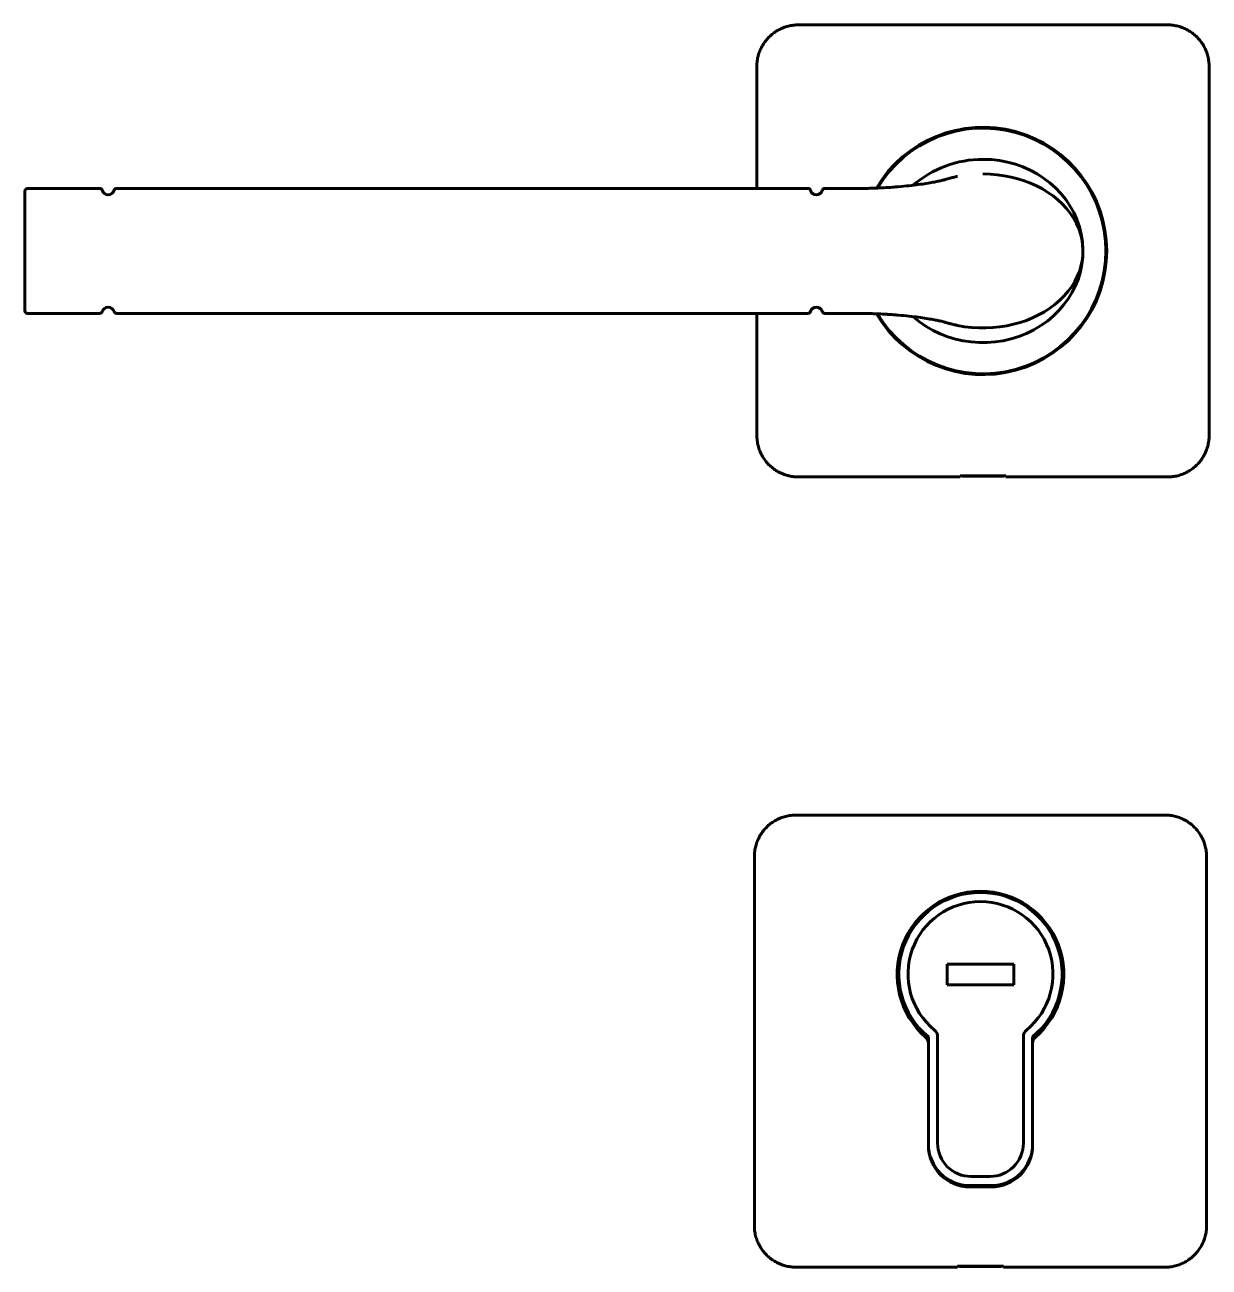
# Model space of a CAD drawing. Header units: millimetres. Extents: x -114 to 28, y -122 to 27.
import ezdxf

# ---------------------------------------------------------------- set-up
doc = ezdxf.new("R2010")
doc.units = ezdxf.units.MM
doc.linetypes.add('K5LT_BASIC', pattern=[0])
doc.layers.add('Системный слой', color=7, linetype='Continuous')

# ---------------------------------------------------------------- blocks, each defined once
blk = doc.blocks.new('U5')
at = {"layer": 'Системный слой', "color": 150, "linetype": 'K5LT_BASIC', "lineweight": 60, "true_color": 0x0080ff}
for p, q in [((1436.434, -688.828), (1427.577, -688.828)), ((1426.577, -689.828), (1426.577, -698.685)), ((1437.434, -692.757), (1437.434, -689.828)), ((1435.006, -692.757), (1435.005, -692.757)), ((1435.006, -692.757), (1435.804, -692.757)), ((1436.207, -692.757), (1452.804, -692.757)), ((1453.207, -692.757), (1454.946, -692.757)), ((1455.006, -692.817), (1455.006, -695.697)), ((1435.006, -695.757), (1435.804, -695.757)), ((1436.207, -695.757), (1452.804, -695.757)), ((1437.434, -698.685), (1437.434, -695.757)), ((1453.207, -695.757), (1454.946, -695.757)), ((1427.577, -699.685), (1431.456, -699.685)), ((1431.456, -699.66), (1431.456, -699.685)), ((1431.456, -699.66), (1432.556, -699.66)), ((1431.456, -699.685), (1431.456, -699.685)), ((1431.506, -699.667), (1431.506, -699.66)), ((1432.506, -699.667), (1431.506, -699.667)), ((1432.506, -699.667), (1432.506, -699.66)), ((1432.556, -699.685), (1432.556, -699.66)), ((1432.556, -699.685), (1436.434, -699.685)), ((1432.556, -699.685), (1432.556, -699.685))]:
    blk.add_line(p, q, dxfattribs=at)
for centre, radius, start, end in [((1432.006, -694.257), 2.97, 30.5345, 329.4655), ((1432.006, -694.257), 2.95, 30.7858, 329.2142), ((1435.804, -692.817), 0.06, 16.6015, 90), ((1436.006, -692.757), 0.15, 196.6015, 343.3985), ((1436.207, -692.817), 0.06, 90, 163.3985), ((1452.804, -692.817), 0.06, 16.6015, 90), ((1453.006, -692.757), 0.15, 196.6015, 343.3985), ((1453.207, -692.817), 0.06, 90, 163.3985), ((1454.946, -692.817), 0.06, 0, 90), ((1436.006, -695.757), 0.15, 16.6015, 163.3985), ((1453.006, -695.757), 0.15, 16.6015, 163.3985), ((1435.804, -695.697), 0.06, 270, 343.3984), ((1436.207, -695.697), 0.06, 196.6016, 270), ((1452.804, -695.697), 0.06, 270, 343.3984), ((1453.207, -695.697), 0.06, 196.6016, 270), ((1454.946, -695.697), 0.06, 270, 0)]:
    blk.add_arc(centre, radius, start, end, dxfattribs=at)
for ratio, start_param, end_param in [(0.916667, 4.712389, 8.624715), (0.916667, 3.941656, 4.712389), (0.770833, 4.712389, 8.110711), (0.770833, 4.712389, 8.110711)]:
    blk.add_ellipse((1432.006, -694.257), major_axis=(-2.4, 0), ratio=ratio, start_param=start_param, end_param=end_param, dxfattribs=at)
for points, knots in [([(1426.577, -689.828), (1426.577, -689.787), (1426.58, -689.745), (1426.59, -689.662), (1426.598, -689.621), (1426.619, -689.54), (1426.631, -689.5), (1426.662, -689.423), (1426.68, -689.385), (1426.719, -689.313), (1426.741, -689.277), (1426.79, -689.21), (1426.817, -689.177), (1426.873, -689.116), (1426.904, -689.088), (1426.968, -689.034), (1427.001, -689.009), (1427.071, -688.964), (1427.108, -688.944), (1427.183, -688.908), (1427.221, -688.892), (1427.3, -688.866), (1427.34, -688.856), (1427.422, -688.839), (1427.463, -688.834), (1427.529, -688.829), (1427.553, -688.828), (1427.577, -688.828)], [0, 0, 0, 0, 5.792638, 5.792638, 11.619184, 11.619184, 17.446547, 17.446547, 23.222375, 23.222375, 29.003924, 29.003924, 34.833107, 34.833107, 40.631634, 40.631634, 46.436736, 46.436736, 52.265293, 52.265293, 58.041451, 58.041451, 63.812714, 63.812714, 69.643921, 69.643921, 73, 73, 73, 73]), ([(1436.434, -688.828), (1436.476, -688.828), (1436.517, -688.831), (1436.6, -688.841), (1436.641, -688.849), (1436.722, -688.869), (1436.762, -688.882), (1436.839, -688.913), (1436.877, -688.93), (1436.95, -688.97), (1436.985, -688.992), (1437.052, -689.041), (1437.085, -689.068), (1437.146, -689.124), (1437.175, -689.155), (1437.228, -689.218), (1437.253, -689.252), (1437.298, -689.322), (1437.318, -689.359), (1437.354, -689.434), (1437.37, -689.472), (1437.396, -689.551), (1437.407, -689.591), (1437.423, -689.673), (1437.428, -689.714), (1437.433, -689.78), (1437.434, -689.804), (1437.434, -689.828)], [0, 0, 0, 0, 5.792638, 5.792638, 11.619184, 11.619184, 17.446547, 17.446547, 23.222375, 23.222375, 29.003924, 29.003924, 34.833107, 34.833107, 40.631634, 40.631634, 46.436736, 46.436736, 52.265293, 52.265293, 58.041451, 58.041451, 63.812714, 63.812714, 69.643921, 69.643921, 73, 73, 73, 73]), ([(1435.005, -692.757), (1435.005, -692.757), (1435.005, -692.757), (1435.004, -692.757), (1435.004, -692.757), (1435.003, -692.757), (1435.003, -692.757), (1435.001, -692.757), (1435, -692.757), (1434.996, -692.757), (1434.994, -692.757), (1434.987, -692.757), (1434.982, -692.757), (1434.967, -692.756), (1434.958, -692.756), (1434.928, -692.756), (1434.909, -692.756), (1434.849, -692.755), (1434.809, -692.755), (1434.71, -692.753), (1434.651, -692.751), (1434.584, -692.748), (1434.574, -692.748), (1434.556, -692.747), (1434.548, -692.747), (1434.488, -692.744), (1434.435, -692.742), (1434.312, -692.735), (1434.241, -692.731), (1434.127, -692.722), (1434.082, -692.719), (1433.949, -692.707), (1433.864, -692.699), (1433.704, -692.682), (1433.629, -692.673), (1433.49, -692.654), (1433.426, -692.645), (1433.308, -692.626), (1433.254, -692.617), (1433.161, -692.6), (1433.122, -692.592), (1433.055, -692.578), (1433.028, -692.572), (1432.984, -692.562), (1432.968, -692.558), (1432.942, -692.551), (1432.934, -692.549), (1432.919, -692.544), (1432.918, -692.544), (1432.904, -692.54), (1432.904, -692.54), (1432.897, -692.538), (1432.898, -692.538), (1432.891, -692.536), (1432.891, -692.536), (1432.883, -692.534), (1432.881, -692.533), (1432.872, -692.531), (1432.868, -692.529), (1432.857, -692.526), (1432.85, -692.524), (1432.839, -692.521), (1432.827, -692.518), (1432.816, -692.515), (1432.802, -692.511), (1432.784, -692.506), (1432.759, -692.5), (1432.731, -692.493), (1432.71, -692.488), (1432.677, -692.48), (1432.661, -692.477), (1432.627, -692.469), (1432.631, -692.47), (1432.615, -692.467)], [0, 0, 0, 0, 0.00149, 0.00149, 0.00447, 0.00447, 0.010435, 0.010435, 0.022377, 0.022377, 0.046319, 0.046319, 0.094425, 0.094425, 0.191506, 0.191506, 0.388877, 0.388877, 0.79414, 0.79414, 1.390867, 1.390867, 1.493737, 1.493737, 1.576249, 1.576249, 2.126237, 2.126237, 2.894719, 2.894719, 3.414314, 3.414314, 4.465033, 4.465033, 5.515752, 5.515752, 6.566471, 6.566471, 7.644887, 7.644887, 8.677531, 8.677531, 9.672024, 9.672024, 10.584574, 10.584574, 11.415412, 11.415412, 12.24625, 12.24625, 12.420183, 12.420183, 12.54602, 12.54602, 12.671858, 12.671858, 12.797695, 12.797695, 12.923532, 12.923532, 13.04937, 13.04937, 13.175207, 13.175207, 13.301045, 13.301045, 13.53574, 13.53574, 13.770435, 13.770435, 14.00513, 14.00513, 14.193868, 14.193868, 14.193868, 14.193868]), ([(1435.006, -695.757), (1435.005, -695.757), (1435.005, -695.757), (1435.004, -695.757), (1435.004, -695.757), (1435.002, -695.757), (1435.001, -695.757), (1434.999, -695.757), (1434.997, -695.757), (1434.992, -695.757), (1434.989, -695.757), (1434.979, -695.757), (1434.972, -695.757), (1434.952, -695.757), (1434.939, -695.757), (1434.899, -695.757), (1434.873, -695.757), (1434.795, -695.758), (1434.745, -695.76), (1434.651, -695.762), (1434.607, -695.764), (1434.556, -695.766), (1434.548, -695.766), (1434.534, -695.767), (1434.527, -695.767), (1434.448, -695.77), (1434.375, -695.774), (1434.295, -695.779), (1434.285, -695.78), (1434.262, -695.781), (1434.248, -695.782), (1434.206, -695.785), (1434.179, -695.787), (1434.113, -695.792), (1434.075, -695.795), (1433.949, -695.806), (1433.864, -695.814), (1433.704, -695.831), (1433.629, -695.84), (1433.49, -695.859), (1433.426, -695.868), (1433.308, -695.887), (1433.254, -695.896), (1433.161, -695.913), (1433.122, -695.921), (1433.055, -695.935), (1433.028, -695.941), (1432.984, -695.951), (1432.968, -695.955), (1432.942, -695.962), (1432.934, -695.964), (1432.919, -695.969), (1432.918, -695.969), (1432.904, -695.973), (1432.904, -695.973), (1432.897, -695.975), (1432.898, -695.975), (1432.891, -695.977), (1432.891, -695.977), (1432.883, -695.979), (1432.881, -695.98), (1432.872, -695.982), (1432.868, -695.984), (1432.857, -695.987), (1432.85, -695.989), (1432.839, -695.992), (1432.827, -695.995), (1432.816, -695.998), (1432.802, -696.002), (1432.784, -696.007), (1432.759, -696.013), (1432.731, -696.02), (1432.71, -696.025), (1432.677, -696.033), (1432.661, -696.036), (1432.627, -696.044), (1432.631, -696.043), (1432.615, -696.046)], [0, 0, 0, 0, 0.004175, 0.004175, 0.00835, 0.00835, 0.0167, 0.0167, 0.0334, 0.0334, 0.0668, 0.0668, 0.133601, 0.133601, 0.267201, 0.267201, 0.534403, 0.534403, 1.045911, 1.045911, 1.494946, 1.494946, 1.577459, 1.577459, 1.642638, 1.642638, 2.41112, 2.41112, 2.516394, 2.516394, 2.670003, 2.670003, 2.977221, 2.977221, 3.415523, 3.415523, 4.466242, 4.466242, 5.516961, 5.516961, 6.56768, 6.56768, 7.646097, 7.646097, 8.678741, 8.678741, 9.673234, 9.673234, 10.585783, 10.585783, 11.416621, 11.416621, 12.247459, 12.247459, 12.421392, 12.421392, 12.547229, 12.547229, 12.673067, 12.673067, 12.798904, 12.798904, 12.924742, 12.924742, 13.050579, 13.050579, 13.176417, 13.176417, 13.302254, 13.302254, 13.536949, 13.536949, 13.771644, 13.771644, 14.00634, 14.00634, 14.195077, 14.195077, 14.195077, 14.195077]), ([(1427.577, -699.685), (1427.577, -699.685), (1427.577, -699.685), (1427.536, -699.682), (1427.494, -699.682), (1427.411, -699.672), (1427.37, -699.664), (1427.289, -699.644), (1427.249, -699.631), (1427.172, -699.6), (1427.134, -699.583), (1427.062, -699.543), (1427.026, -699.521), (1426.959, -699.472), (1426.926, -699.446), (1426.865, -699.389), (1426.837, -699.358), (1426.783, -699.295), (1426.759, -699.261), (1426.713, -699.191), (1426.693, -699.154), (1426.657, -699.079), (1426.642, -699.041), (1426.615, -698.962), (1426.605, -698.922), (1426.588, -698.84), (1426.583, -698.799), (1426.578, -698.733), (1426.577, -698.709), (1426.577, -698.685)], [0, 0, 0, 0, 0.000117, 0.000117, 5.792638, 5.792638, 11.619184, 11.619184, 17.446547, 17.446547, 23.222375, 23.222375, 29.003924, 29.003924, 34.833107, 34.833107, 40.631634, 40.631634, 46.436736, 46.436736, 52.265293, 52.265293, 58.041451, 58.041451, 63.812714, 63.812714, 69.643921, 69.643921, 73, 73, 73, 73]), ([(1437.434, -698.685), (1437.434, -698.727), (1437.432, -698.768), (1437.421, -698.851), (1437.413, -698.892), (1437.393, -698.973), (1437.38, -699.013), (1437.349, -699.09), (1437.332, -699.128), (1437.292, -699.201), (1437.27, -699.236), (1437.221, -699.303), (1437.195, -699.336), (1437.138, -699.397), (1437.108, -699.425), (1437.044, -699.479), (1437.01, -699.504), (1436.94, -699.549), (1436.903, -699.569), (1436.828, -699.605), (1436.79, -699.621), (1436.711, -699.647), (1436.671, -699.657), (1436.589, -699.674), (1436.548, -699.679), (1436.482, -699.684), (1436.458, -699.685), (1436.434, -699.685)], [0, 0, 0, 0, 5.792638, 5.792638, 11.619184, 11.619184, 17.446547, 17.446547, 23.222375, 23.222375, 29.003924, 29.003924, 34.833107, 34.833107, 40.631634, 40.631634, 46.436736, 46.436736, 52.265293, 52.265293, 58.041451, 58.041451, 63.812714, 63.812714, 69.643921, 69.643921, 73, 73, 73, 73])]:
    blk.add_open_spline(points, degree=3, knots=knots, dxfattribs=at)
blk = doc.blocks.new('U7')
at = {"layer": 'Системный слой', "color": 150, "linetype": 'K5LT_BASIC', "lineweight": 60, "true_color": 0x0080ff}
for p, q in [((1432.866, -711.381), (1431.266, -711.381)), ((1431.266, -711.381), (1431.266, -711.881)), ((1432.866, -711.881), (1432.866, -711.381)), ((1431.266, -711.881), (1432.866, -711.881))]:
    blk.add_line(p, q, dxfattribs=at)
blk = doc.blocks.new('U6')
at = {"layer": 'Системный слой', "color": 150, "linetype": 'K5LT_BASIC', "lineweight": 60, "true_color": 0x0080ff}
for p, q in [((1436.494, -707.803), (1427.637, -707.803)), ((1426.637, -708.803), (1426.637, -717.66)), ((1437.494, -717.66), (1437.494, -708.803)), ((1430.816, -713.131), (1430.816, -715.701)), ((1431.036, -713.121), (1431.036, -715.681)), ((1433.096, -715.681), (1433.096, -713.121)), ((1433.316, -715.701), (1433.316, -713.131)), ((1430.816, -715.701), (1430.816, -715.732)), ((1433.316, -715.732), (1433.316, -715.701)), ((1431.836, -716.481), (1432.296, -716.481)), ((1431.816, -716.701), (1432.316, -716.701)), ((1431.816, -716.732), (1432.316, -716.732)), ((1431.516, -718.635), (1431.516, -718.66)), ((1431.516, -718.635), (1432.616, -718.635)), ((1431.566, -718.641), (1431.566, -718.635)), ((1432.566, -718.641), (1431.566, -718.641)), ((1432.566, -718.641), (1432.566, -718.635)), ((1432.616, -718.66), (1432.616, -718.635)), ((1427.637, -718.66), (1431.516, -718.66)), ((1431.516, -718.66), (1431.516, -718.66)), ((1432.616, -718.66), (1436.494, -718.66)), ((1432.616, -718.66), (1432.616, -718.66))]:
    blk.add_line(p, q, dxfattribs=at)
for centre, radius, start, end in [((1432.066, -711.631), 2, 311.2306, 228.7694), ((1432.066, -711.621), 1.96, 309.6246, 230.3754), ((1432.066, -711.621), 1.74, 309.3469, 230.6531), ((1430.836, -713.121), 0.2, 359.9998, 50.6531), ((1433.296, -713.121), 0.2, 129.3469, 180.0002), ((1430.616, -713.286), 0.2, 0, 48.7694), ((1433.516, -713.286), 0.2, 131.2306, 180), ((1431.816, -715.701), 1, 180, 270), ((1431.816, -715.732), 1, 180, 270), ((1431.836, -715.681), 0.8, 179.9998, 270), ((1432.296, -715.681), 0.8, 270, 0.0002), ((1432.316, -715.701), 1, 270, 0), ((1432.316, -715.732), 1, 270, 0)]:
    blk.add_arc(centre, radius, start, end, dxfattribs=at)
for points in [[(1426.637, -708.803), (1426.637, -708.761), (1426.64, -708.72), (1426.65, -708.637), (1426.658, -708.596), (1426.679, -708.515), (1426.692, -708.475), (1426.722, -708.397), (1426.74, -708.36), (1426.78, -708.287), (1426.802, -708.252), (1426.85, -708.184), (1426.877, -708.152), (1426.934, -708.091), (1426.964, -708.062), (1427.028, -708.009), (1427.061, -707.984), (1427.132, -707.939), (1427.168, -707.918), (1427.243, -707.883), (1427.282, -707.867), (1427.36, -707.841), (1427.4, -707.83), (1427.482, -707.814), (1427.524, -707.808), (1427.589, -707.803), (1427.613, -707.803), (1427.637, -707.803)], [(1436.494, -707.803), (1436.536, -707.803), (1436.577, -707.805), (1436.66, -707.815), (1436.701, -707.823), (1436.782, -707.844), (1436.822, -707.857), (1436.9, -707.887), (1436.937, -707.905), (1437.01, -707.945), (1437.045, -707.967), (1437.113, -708.015), (1437.145, -708.042), (1437.206, -708.099), (1437.235, -708.129), (1437.288, -708.193), (1437.313, -708.227), (1437.358, -708.297), (1437.378, -708.333), (1437.414, -708.408), (1437.43, -708.447), (1437.456, -708.526), (1437.467, -708.566), (1437.483, -708.647), (1437.489, -708.689), (1437.494, -708.754), (1437.494, -708.779), (1437.494, -708.803)], [(1427.637, -718.66), (1427.596, -718.66), (1427.554, -718.657), (1427.472, -718.647), (1427.431, -718.639), (1427.349, -718.618), (1427.31, -718.605), (1427.232, -718.575), (1427.195, -718.557), (1427.122, -718.517), (1427.087, -718.495), (1427.019, -718.447), (1426.987, -718.42), (1426.926, -718.363), (1426.897, -718.333), (1426.844, -718.269), (1426.819, -718.236), (1426.774, -718.165), (1426.753, -718.129), (1426.717, -718.054), (1426.702, -718.015), (1426.676, -717.937), (1426.665, -717.897), (1426.649, -717.815), (1426.643, -717.773), (1426.638, -717.708), (1426.637, -717.684), (1426.637, -717.66)], [(1437.494, -717.66), (1437.494, -717.701), (1437.492, -717.743), (1437.481, -717.825), (1437.474, -717.866), (1437.453, -717.947), (1437.44, -717.987), (1437.41, -718.065), (1437.392, -718.102), (1437.352, -718.175), (1437.33, -718.21), (1437.281, -718.278), (1437.255, -718.31), (1437.198, -718.371), (1437.168, -718.4), (1437.104, -718.453), (1437.07, -718.478), (1437, -718.523), (1436.964, -718.544), (1436.889, -718.58), (1436.85, -718.595), (1436.771, -718.621), (1436.731, -718.632), (1436.65, -718.648), (1436.608, -718.654), (1436.543, -718.659), (1436.518, -718.66), (1436.494, -718.66)]]:
    blk.add_open_spline(points, degree=3, knots=[0, 0, 0, 0, 5.792638, 5.792638, 11.619184, 11.619184, 17.446547, 17.446547, 23.222375, 23.222375, 29.003924, 29.003924, 34.833107, 34.833107, 40.631634, 40.631634, 46.436736, 46.436736, 52.265293, 52.265293, 58.041451, 58.041451, 63.812714, 63.812714, 69.643921, 69.643921, 73, 73, 73, 73], dxfattribs=at)
at = {"layer": 'Системный слой'}
blk.add_blockref('U7', (0, 0), dxfattribs=at)

msp = doc.modelspace()

# ---------------------------------------------------------------- block references
at = {"layer": 'Системный слой', "xscale": -5, "yscale": 5, "zscale": 5}
for name in ['U5', 'U6']:
    msp.add_blockref(name, (7160.63, 3471.28), dxfattribs=at)

doc.saveas('drawing.dxf')
